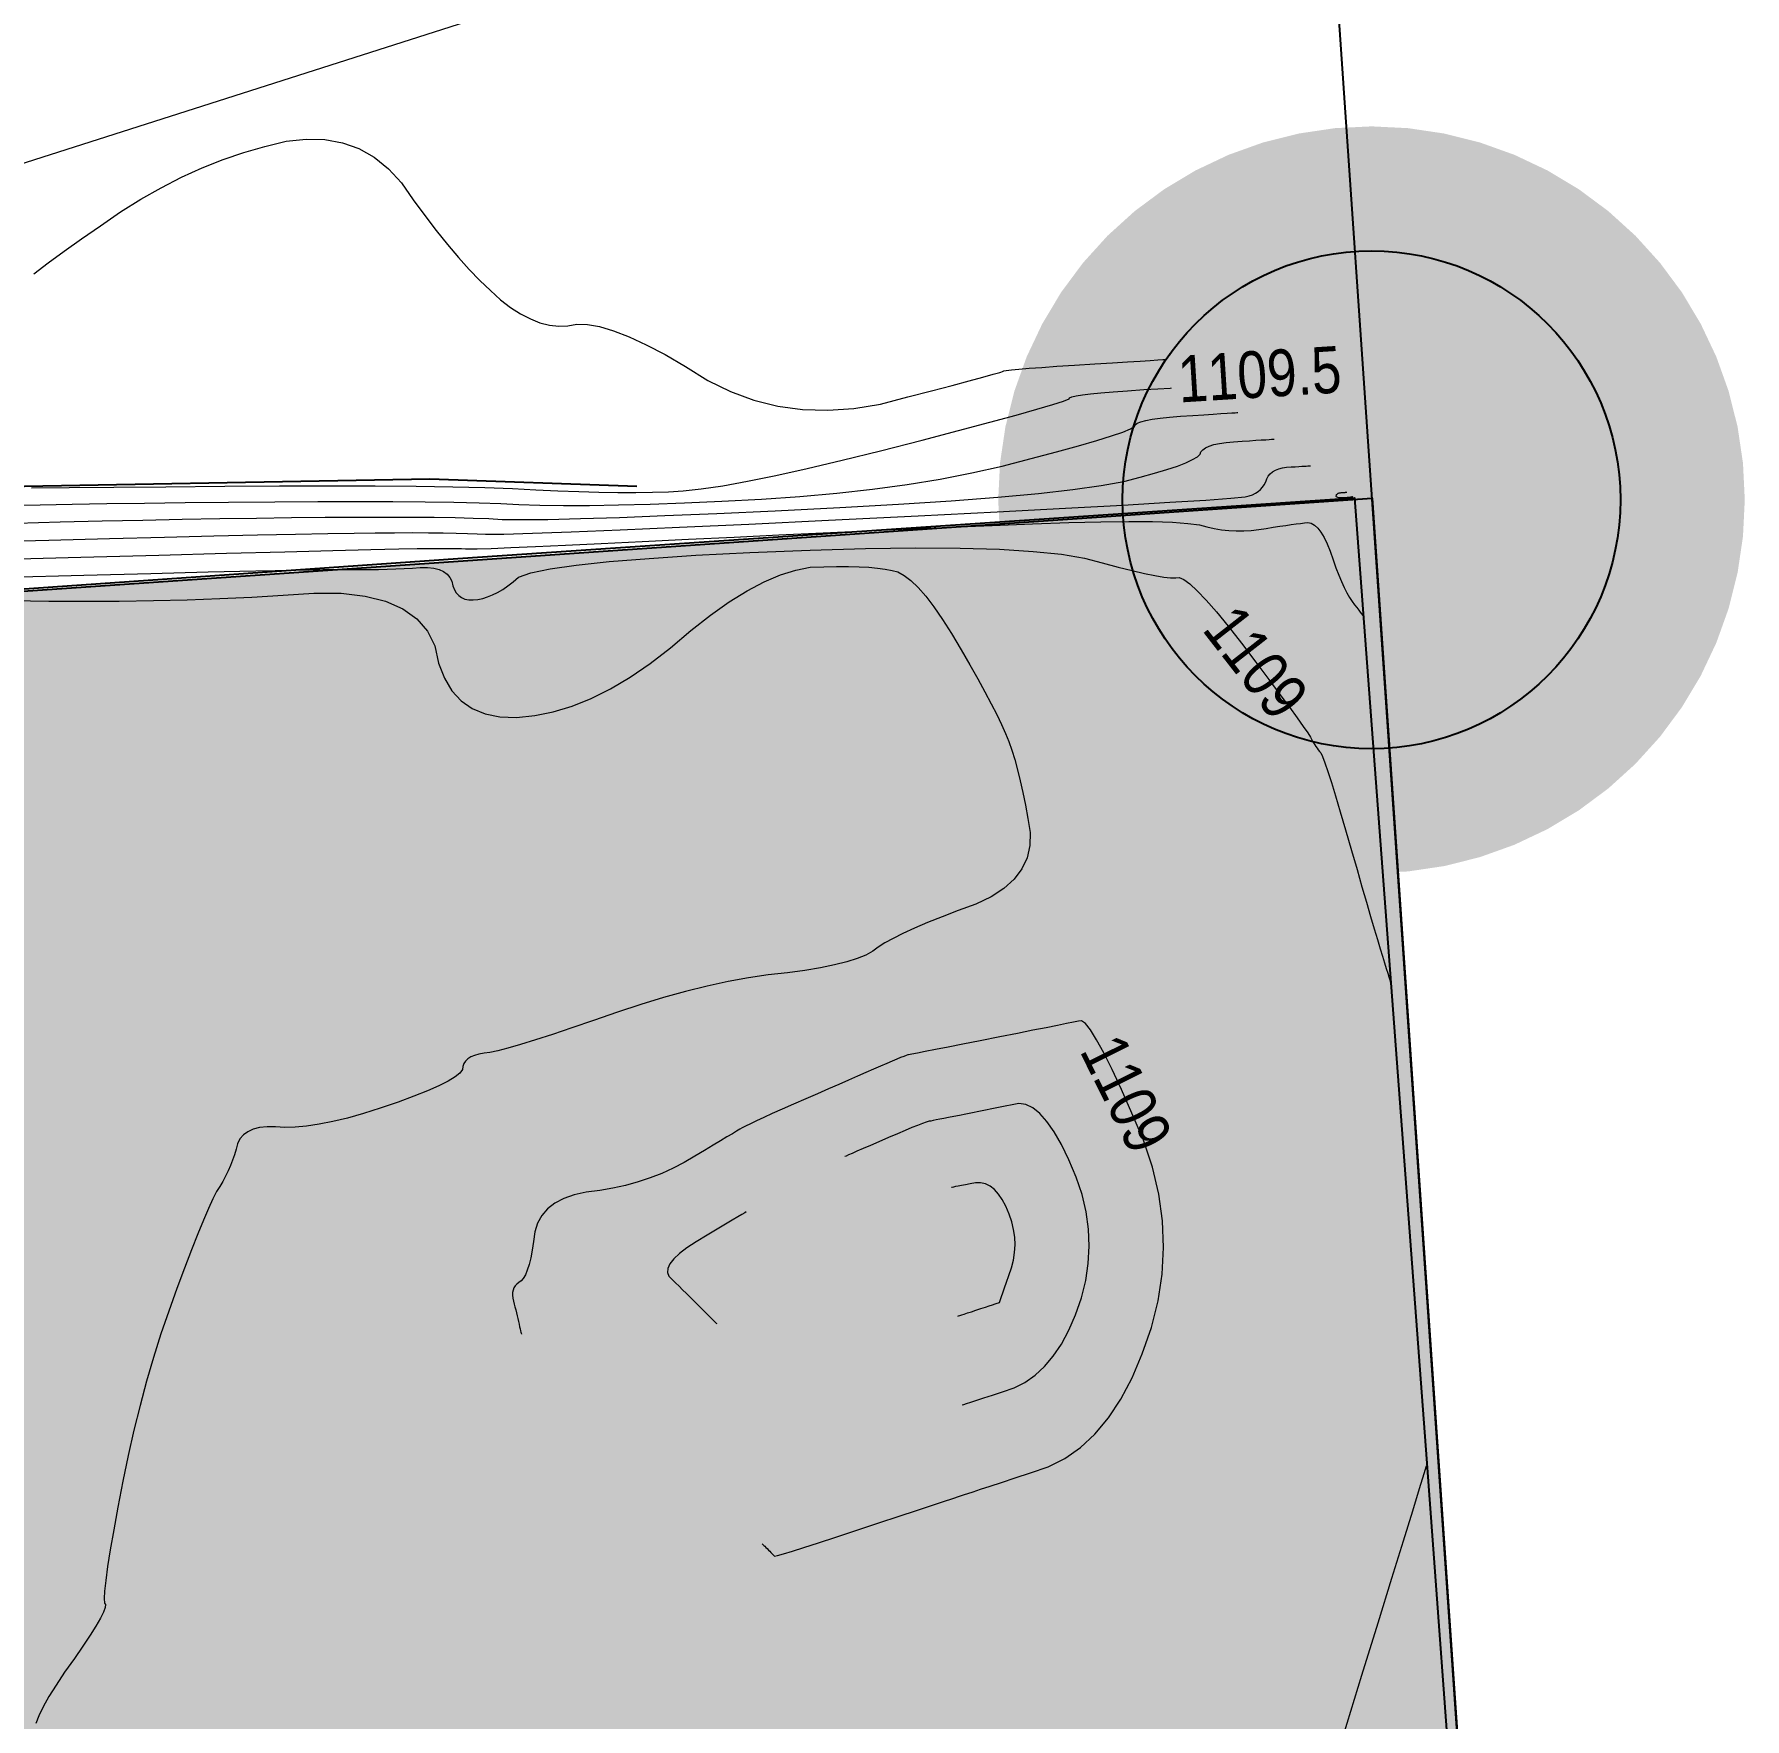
# Model space of a CAD drawing. Extents: x -19176 to -17597, y 5652440 to 5654285.
# Drawn here: x -18145.49 to -18117.99, y 5653003.27 to 5653030.33 of the extents above; entities that cross this region are included whole.
import ezdxf

# ---------------------------------------------------------------- set-up
doc = ezdxf.new("R2010")
doc.units = 0
doc.header["$LTSCALE"] = 5
for name, color, linetype in [('AS-FENCE-DASH', 48, 'foc-FENCE-DASH'), ('AS-ROADS', 254, 'Continuous'), ('L-MON', 1, 'Continuous'), ('L-TITLEDB', 4, 'Continuous'), ('P-PROPOSED', 10, 'Continuous'), ('P-PROPOSED-H', 21, 'Continuous')]:
    doc.layers.add(name, color=color, linetype=linetype)
doc.layers.add('AS-GENERAL', color=48, linetype='Continuous', lineweight=18)
for name, color, linetype, lineweight, true_color in [('AS-STORM', 7, 'foc-STORM', 9, 0x29a300), ('C-TOPO-MAJR', 7, 'Continuous', 15, 0xd3aa5f), ('C-TOPO-MINR', 7, 'Continuous', 13, 0xe9d5af)]:
    doc.layers.add(name, color=color, linetype=linetype, lineweight=lineweight, true_color=true_color)
doc.layers.add('C-TOPO-MAJR-TEXT', color=7, linetype='Continuous', true_color=0x644b1b)
doc.styles.add('foc-LtypeFont', font='ARIALN.TTF', dxfattribs={"height": 7.35})
doc.styles.get("Standard").update_dxf_attribs({"font": 'ARIALN.TTF'})
doc.linetypes.add('foc-FENCE-DASH', pattern='A,0.5,-0.5,1,-0.5,1,-0.5,1,-0.5,1,-0.5,["X",foc-LtypeFont,S=0.2,R=0,X=-0.625,Y=-0.75],-0.5', length=7.5)
doc.linetypes.add('foc-STORM', pattern='A,10,-1,["ST",foc-LtypeFont,S=0.2,R=0,X=-0.5,Y=-0.75],-2.75', length=13.75)

# ---------------------------------------------------------------- blocks, each defined once
blk = doc.blocks.new('fdia')
at = {"color": 255, "const_width": 1}
blk.add_lwpolyline([(-0.5, 0, 1), (0.5, 0, 1)], format="xyb", close=True, dxfattribs=at)
blk = doc.blocks.new('Fdiaa')
blk.add_blockref('fdia', (0, 0))
blk = doc.blocks.new('fdib')
at = {"color": 1, "const_width": 1.6}
blk.add_lwpolyline([(-0.4, 0, 1), (0.4, 0, 1)], format="xyb", close=True, dxfattribs=at)
at = {"color": 1}
blk.add_circle((0, 0), 0.8, dxfattribs=at)
blk = doc.blocks.new('Fdibb')
blk.add_blockref('fdib', (0, 0))
blk = doc.blocks.new('fdicc')
for name in ['Fdibb', 'Fdiaa']:
    blk.add_blockref(name, (0, 0))
blk = doc.blocks.new('FDI')
blk.add_blockref('fdicc', (0, 0))

msp = doc.modelspace()

# ---------------------------------------------------------------- hatches: boundary and pattern name
at = {"layer": 'P-PROPOSED-H'}
h = msp.add_hatch(color=256, dxfattribs=at)
h.dxf.hatch_style = 1
h.paths.add_polyline_path([(-18151.85, 5652990.886), (-18153.911, 5653020.815), (-18123.982, 5653022.876), (-18121.921, 5652992.947)])

# ---------------------------------------------------------------- linework, layer by layer
at = {"layer": 'AS-FENCE-DASH', "flags": 128}
msp.add_lwpolyline([(-18152.776, 5653002.675), (-18152.987, 5653005.397), (-18154.149, 5653020.827), (-18138.678, 5653021.908), (-18124.264, 5653022.882), (-18123.11, 5653007.444), (-18122.048, 5652993.07), (-18136.889, 5652991.885), (-18151.842, 5652990.718)], dxfattribs=at)
at = {"layer": 'AS-GENERAL', "const_width": 0.5, "flags": 128}
msp.add_lwpolyline([(-18125.451, 5653022.827), (-18124.264, 5653022.882)], dxfattribs=at)
at = {"layer": 'AS-ROADS', "flags": 128}
msp.add_lwpolyline([(-18173.716, 5653060.097), (-18171.888, 5653054.701), (-18170.318, 5653048.421), (-18168.056, 5653041.679), (-18165.734, 5653034.44), (-18164.684, 5653030.423), (-18163.302, 5653027.678), (-18160.501, 5653025.194), (-18157.639, 5653023.919), (-18154.329, 5653023.311), (-18146.831, 5653023.049), (-18139.129, 5653023.189), (-18135.801, 5653023.071)], dxfattribs=at)
at = {"layer": 'AS-STORM', "flags": 128}
msp.add_lwpolyline([(-18172.695, 5653062.825), (-18167.991, 5653021.129), (-18126.71, 5653034.315), (-18127.274, 5653041.219)], dxfattribs=at)
at = {"layer": 'C-TOPO-MAJR', "flags": 128}
for points in [[(-18145.529, 5653023.041), (-18144.925, 5653023.047), (-18144.207, 5653023.054), (-18143.372, 5653023.062), (-18142.423, 5653023.071), (-18141.545, 5653023.076), (-18140.74, 5653023.078), (-18140.007, 5653023.076), (-18139.347, 5653023.07), (-18138.758, 5653023.061), (-18138.242, 5653023.048), (-18137.798, 5653023.031), (-18137.426, 5653023.011), (-18137.071, 5653022.995), (-18136.733, 5653022.982), (-18136.412, 5653022.974), (-18136.107, 5653022.97), (-18135.819, 5653022.969), (-18135.548, 5653022.973), (-18135.294, 5653022.981), (-18135.057, 5653022.993), (-18134.765, 5653023.025), (-18134.42, 5653023.077), (-18134.021, 5653023.149), (-18133.568, 5653023.241), (-18133.061, 5653023.353), (-18132.5, 5653023.486), (-18131.885, 5653023.638), (-18131.216, 5653023.811), (-18130.63, 5653023.964), (-18130.126, 5653024.098), (-18129.706, 5653024.212), (-18129.369, 5653024.307), (-18129.114, 5653024.382), (-18128.943, 5653024.437), (-18128.854, 5653024.473), (-18128.848, 5653024.49), (-18128.81, 5653024.506), (-18128.741, 5653024.522), (-18128.639, 5653024.539), (-18128.506, 5653024.555), (-18128.341, 5653024.571), (-18128.143, 5653024.588), (-18127.914, 5653024.604), (-18127.654, 5653024.621), (-18127.425, 5653024.635), (-18127.229, 5653024.647), (-18127.065, 5653024.658), (-18126.933, 5653024.666), (-18126.834, 5653024.672), (-18126.767, 5653024.676), (-18126.732, 5653024.678), (-18126.73, 5653024.679), (-18126.728, 5653024.679), (-18126.726, 5653024.679), (-18126.725, 5653024.679), (-18126.724, 5653024.679), (-18126.723, 5653024.679), (-18126.722, 5653024.679), (-18126.722, 5653024.679), (-18126.722, 5653024.679)], [(-18145.918, 5653021.607), (-18144.688, 5653021.64), (-18143.613, 5653021.668), (-18142.692, 5653021.691), (-18141.924, 5653021.709), (-18141.31, 5653021.722), (-18140.85, 5653021.729), (-18140.544, 5653021.732), (-18140.391, 5653021.73), (-18140.242, 5653021.729), (-18140.096, 5653021.73), (-18139.952, 5653021.732), (-18139.812, 5653021.735), (-18139.675, 5653021.74), (-18139.54, 5653021.746), (-18139.409, 5653021.754), (-18139.281, 5653021.763), (-18139.167, 5653021.762), (-18139.066, 5653021.751), (-18138.98, 5653021.729), (-18138.908, 5653021.698), (-18138.849, 5653021.656), (-18138.805, 5653021.604), (-18138.775, 5653021.541), (-18138.758, 5653021.469), (-18138.734, 5653021.406), (-18138.703, 5653021.354), (-18138.664, 5653021.312), (-18138.617, 5653021.279), (-18138.563, 5653021.257), (-18138.501, 5653021.244), (-18138.432, 5653021.242), (-18138.356, 5653021.25), (-18138.278, 5653021.266), (-18138.199, 5653021.29), (-18138.119, 5653021.322), (-18138.038, 5653021.363), (-18137.955, 5653021.411), (-18137.872, 5653021.468), (-18137.787, 5653021.533), (-18137.701, 5653021.606), (-18137.504, 5653021.675), (-18137.196, 5653021.74), (-18136.777, 5653021.801), (-18136.246, 5653021.858), (-18135.604, 5653021.91), (-18134.851, 5653021.959), (-18133.987, 5653022.003), (-18133.012, 5653022.043), (-18132.123, 5653022.068), (-18131.32, 5653022.079), (-18130.604, 5653022.075), (-18129.974, 5653022.056), (-18129.431, 5653022.023), (-18128.974, 5653021.975), (-18128.603, 5653021.913), (-18128.319, 5653021.836), (-18128.064, 5653021.769), (-18127.838, 5653021.713), (-18127.64, 5653021.668), (-18127.472, 5653021.634), (-18127.332, 5653021.61), (-18127.221, 5653021.597), (-18127.139, 5653021.595), (-18127.086, 5653021.604), (-18127.01, 5653021.573), (-18126.912, 5653021.501), (-18126.792, 5653021.391), (-18126.648, 5653021.24), (-18126.483, 5653021.05), (-18126.294, 5653020.819), (-18126.084, 5653020.55), (-18125.85, 5653020.24), (-18125.644, 5653019.965), (-18125.465, 5653019.724), (-18125.312, 5653019.518), (-18125.187, 5653019.346), (-18125.089, 5653019.21), (-18125.018, 5653019.107), (-18124.974, 5653019.039), (-18124.957, 5653019.006), (-18124.94, 5653018.974), (-18124.922, 5653018.944), (-18124.904, 5653018.914), (-18124.885, 5653018.886), (-18124.867, 5653018.859), (-18124.848, 5653018.833), (-18124.828, 5653018.809), (-18124.808, 5653018.785), (-18124.779, 5653018.724), (-18124.741, 5653018.624), (-18124.693, 5653018.485), (-18124.636, 5653018.308), (-18124.569, 5653018.093), (-18124.493, 5653017.84), (-18124.408, 5653017.548), (-18124.313, 5653017.217), (-18124.225, 5653016.913), (-18124.145, 5653016.635), (-18124.072, 5653016.384), (-18124.006, 5653016.158), (-18123.947, 5653015.958), (-18123.896, 5653015.785), (-18123.851, 5653015.638), (-18123.814, 5653015.517), (-18123.782, 5653015.411), (-18123.754, 5653015.32), (-18123.731, 5653015.244), (-18123.713, 5653015.184), (-18123.699, 5653015.138), (-18123.69, 5653015.108), (-18123.685, 5653015.093), (-18123.685, 5653015.093)], [(-18133.788, 5653006.079), (-18133.788, 5653006.079), (-18133.785, 5653006.076), (-18133.779, 5653006.071), (-18133.771, 5653006.062), (-18133.76, 5653006.051), (-18133.745, 5653006.037), (-18133.728, 5653006.02), (-18133.708, 5653006), (-18133.686, 5653005.977), (-18133.665, 5653005.957), (-18133.647, 5653005.939), (-18133.631, 5653005.923), (-18133.618, 5653005.91), (-18133.607, 5653005.899), (-18133.598, 5653005.89), (-18133.591, 5653005.883), (-18133.587, 5653005.879), (-18133.537, 5653005.891), (-18133.442, 5653005.918), (-18133.3, 5653005.961), (-18133.114, 5653006.02), (-18132.881, 5653006.094), (-18132.603, 5653006.185), (-18132.28, 5653006.291), (-18131.911, 5653006.413), (-18131.585, 5653006.52), (-18131.304, 5653006.613), (-18131.066, 5653006.692), (-18130.871, 5653006.756), (-18130.721, 5653006.805), (-18130.614, 5653006.84), (-18130.551, 5653006.861), (-18130.532, 5653006.868), (-18130.48, 5653006.885), (-18130.394, 5653006.913), (-18130.276, 5653006.952), (-18130.124, 5653007.002), (-18129.94, 5653007.063), (-18129.722, 5653007.135), (-18129.471, 5653007.218), (-18129.188, 5653007.311), (-18128.921, 5653007.446), (-18128.671, 5653007.623), (-18128.438, 5653007.841), (-18128.222, 5653008.101), (-18128.023, 5653008.402), (-18127.841, 5653008.745), (-18127.676, 5653009.129), (-18127.527, 5653009.554), (-18127.421, 5653009.981), (-18127.356, 5653010.409), (-18127.333, 5653010.837), (-18127.352, 5653011.267), (-18127.412, 5653011.697), (-18127.514, 5653012.129), (-18127.658, 5653012.562), (-18127.844, 5653012.995), (-18128.012, 5653013.374), (-18128.163, 5653013.697), (-18128.296, 5653013.964), (-18128.412, 5653014.176), (-18128.51, 5653014.333), (-18128.591, 5653014.435), (-18128.655, 5653014.481), (-18128.701, 5653014.472), (-18128.78, 5653014.456), (-18128.894, 5653014.434), (-18129.041, 5653014.405), (-18129.221, 5653014.369), (-18129.436, 5653014.327), (-18129.684, 5653014.278), (-18129.966, 5653014.223), (-18130.281, 5653014.16), (-18130.559, 5653014.106), (-18130.799, 5653014.058), (-18131.001, 5653014.018), (-18131.165, 5653013.986), (-18131.292, 5653013.961), (-18131.381, 5653013.943), (-18131.432, 5653013.933), (-18131.446, 5653013.931), (-18131.471, 5653013.922), (-18131.509, 5653013.908), (-18131.56, 5653013.888), (-18131.622, 5653013.862), (-18131.697, 5653013.831), (-18131.784, 5653013.794), (-18131.884, 5653013.751), (-18131.995, 5653013.702), (-18132.118, 5653013.648), (-18132.252, 5653013.59), (-18132.396, 5653013.526), (-18132.552, 5653013.458), (-18132.719, 5653013.386), (-18132.896, 5653013.308), (-18133.085, 5653013.226), (-18133.285, 5653013.138), (-18133.464, 5653013.059), (-18133.623, 5653012.989), (-18133.761, 5653012.926), (-18133.878, 5653012.872), (-18133.975, 5653012.826), (-18134.052, 5653012.788), (-18134.108, 5653012.759), (-18134.143, 5653012.738), (-18134.196, 5653012.706), (-18134.265, 5653012.665), (-18134.352, 5653012.614), (-18134.455, 5653012.552), (-18134.576, 5653012.48), (-18134.713, 5653012.398), (-18134.867, 5653012.307), (-18135.039, 5653012.205), (-18135.216, 5653012.112), (-18135.398, 5653012.029), (-18135.587, 5653011.955), (-18135.781, 5653011.891), (-18135.981, 5653011.836), (-18136.187, 5653011.791), (-18136.398, 5653011.755), (-18136.615, 5653011.729), (-18136.808, 5653011.686), (-18136.975, 5653011.627), (-18137.118, 5653011.552), (-18137.236, 5653011.461), (-18137.329, 5653011.353), (-18137.398, 5653011.229), (-18137.442, 5653011.089), (-18137.461, 5653010.933), (-18137.482, 5653010.793), (-18137.506, 5653010.67), (-18137.532, 5653010.563), (-18137.561, 5653010.473), (-18137.592, 5653010.4), (-18137.625, 5653010.342), (-18137.661, 5653010.302), (-18137.699, 5653010.277), (-18137.731, 5653010.25), (-18137.757, 5653010.22), (-18137.777, 5653010.187), (-18137.79, 5653010.151), (-18137.797, 5653010.112), (-18137.798, 5653010.07), (-18137.793, 5653010.025), (-18137.782, 5653009.977), (-18137.771, 5653009.929), (-18137.76, 5653009.882), (-18137.748, 5653009.835), (-18137.737, 5653009.788), (-18137.726, 5653009.742), (-18137.715, 5653009.695), (-18137.705, 5653009.649), (-18137.694, 5653009.604), (-18137.684, 5653009.564), (-18137.676, 5653009.529), (-18137.669, 5653009.501), (-18137.664, 5653009.478), (-18137.66, 5653009.461), (-18137.657, 5653009.449), (-18137.656, 5653009.444), (-18137.656, 5653009.444)]]:
    msp.add_lwpolyline(points, dxfattribs=at)
at = {"layer": 'C-TOPO-MINR', "flags": 128}
for points in [[(-18145.493, 5653026.48), (-18145.26, 5653026.657), (-18145.003, 5653026.845), (-18144.725, 5653027.044), (-18144.424, 5653027.254), (-18144.1, 5653027.476), (-18143.775, 5653027.679), (-18143.447, 5653027.865), (-18143.118, 5653028.034), (-18142.786, 5653028.184), (-18142.452, 5653028.317), (-18142.116, 5653028.433), (-18141.778, 5653028.53), (-18141.438, 5653028.611), (-18141.117, 5653028.647), (-18140.815, 5653028.639), (-18140.531, 5653028.588), (-18140.267, 5653028.493), (-18140.021, 5653028.354), (-18139.793, 5653028.171), (-18139.585, 5653027.944), (-18139.395, 5653027.673), (-18139.209, 5653027.418), (-18139.025, 5653027.179), (-18138.845, 5653026.954), (-18138.668, 5653026.746), (-18138.494, 5653026.552), (-18138.323, 5653026.375), (-18138.155, 5653026.213), (-18137.991, 5653026.066), (-18137.829, 5653025.941), (-18137.669, 5653025.838), (-18137.512, 5653025.756), (-18137.358, 5653025.696), (-18137.206, 5653025.658), (-18137.057, 5653025.641), (-18136.911, 5653025.647), (-18136.767, 5653025.674), (-18136.596, 5653025.669), (-18136.399, 5653025.634), (-18136.176, 5653025.568), (-18135.926, 5653025.471), (-18135.65, 5653025.342), (-18135.347, 5653025.183), (-18135.017, 5653024.992), (-18134.662, 5653024.77), (-18134.296, 5653024.59), (-18133.919, 5653024.452), (-18133.533, 5653024.356), (-18133.136, 5653024.302), (-18132.729, 5653024.289), (-18132.312, 5653024.319), (-18131.884, 5653024.39), (-18131.446, 5653024.503), (-18131.063, 5653024.603), (-18130.734, 5653024.689), (-18130.46, 5653024.762), (-18130.24, 5653024.821), (-18130.075, 5653024.867), (-18129.964, 5653024.899), (-18129.908, 5653024.918), (-18129.906, 5653024.924), (-18129.863, 5653024.931), (-18129.781, 5653024.94), (-18129.658, 5653024.951), (-18129.495, 5653024.964), (-18129.292, 5653024.979), (-18129.048, 5653024.996), (-18128.764, 5653025.014), (-18128.44, 5653025.035), (-18128.156, 5653025.052), (-18127.913, 5653025.068), (-18127.711, 5653025.08), (-18127.549, 5653025.091), (-18127.427, 5653025.098), (-18127.346, 5653025.103), (-18127.305, 5653025.106), (-18127.305, 5653025.106)], [(-18145.858, 5653022.763), (-18145.391, 5653022.772), (-18144.878, 5653022.781), (-18144.319, 5653022.79), (-18143.713, 5653022.798), (-18143.061, 5653022.806), (-18142.362, 5653022.814), (-18141.617, 5653022.821), (-18140.928, 5653022.825), (-18140.296, 5653022.826), (-18139.721, 5653022.825), (-18139.203, 5653022.82), (-18138.741, 5653022.813), (-18138.336, 5653022.803), (-18137.987, 5653022.79), (-18137.695, 5653022.774), (-18137.36, 5653022.764), (-18136.982, 5653022.76), (-18136.56, 5653022.761), (-18136.094, 5653022.769), (-18135.585, 5653022.783), (-18135.033, 5653022.803), (-18134.437, 5653022.829), (-18133.797, 5653022.86), (-18133.18, 5653022.903), (-18132.584, 5653022.957), (-18132.01, 5653023.022), (-18131.457, 5653023.098), (-18130.926, 5653023.185), (-18130.417, 5653023.283), (-18129.93, 5653023.392), (-18129.464, 5653023.512), (-18129.055, 5653023.621), (-18128.704, 5653023.718), (-18128.409, 5653023.803), (-18128.171, 5653023.877), (-18127.991, 5653023.939), (-18127.867, 5653023.989), (-18127.8, 5653024.028), (-18127.79, 5653024.055), (-18127.757, 5653024.081), (-18127.7, 5653024.104), (-18127.62, 5653024.126), (-18127.516, 5653024.146), (-18127.388, 5653024.164), (-18127.237, 5653024.18), (-18127.062, 5653024.194), (-18126.863, 5653024.207), (-18126.689, 5653024.218), (-18126.539, 5653024.227), (-18126.414, 5653024.235), (-18126.313, 5653024.241), (-18126.236, 5653024.246), (-18126.183, 5653024.249), (-18126.155, 5653024.251), (-18126.151, 5653024.251), (-18126.148, 5653024.252), (-18126.145, 5653024.252), (-18126.143, 5653024.252), (-18126.141, 5653024.252), (-18126.14, 5653024.252), (-18126.139, 5653024.252), (-18126.138, 5653024.252), (-18126.138, 5653024.252)], [(-18145.765, 5653022.478), (-18145.067, 5653022.496), (-18144.392, 5653022.512), (-18143.739, 5653022.526), (-18143.109, 5653022.539), (-18142.501, 5653022.55), (-18141.915, 5653022.558), (-18141.352, 5653022.565), (-18140.811, 5653022.57), (-18140.311, 5653022.573), (-18139.853, 5653022.574), (-18139.435, 5653022.573), (-18139.059, 5653022.57), (-18138.723, 5653022.565), (-18138.429, 5653022.557), (-18138.177, 5653022.548), (-18137.965, 5653022.536), (-18137.649, 5653022.533), (-18137.23, 5653022.537), (-18136.707, 5653022.549), (-18136.081, 5653022.569), (-18135.351, 5653022.597), (-18134.517, 5653022.632), (-18133.579, 5653022.676), (-18132.538, 5653022.728), (-18131.594, 5653022.781), (-18130.747, 5653022.837), (-18129.998, 5653022.894), (-18129.346, 5653022.954), (-18128.792, 5653023.016), (-18128.335, 5653023.079), (-18127.975, 5653023.145), (-18127.712, 5653023.213), (-18127.481, 5653023.277), (-18127.281, 5653023.337), (-18127.112, 5653023.394), (-18126.974, 5653023.447), (-18126.867, 5653023.496), (-18126.791, 5653023.542), (-18126.746, 5653023.583), (-18126.733, 5653023.621), (-18126.704, 5653023.656), (-18126.66, 5653023.686), (-18126.6, 5653023.713), (-18126.525, 5653023.737), (-18126.435, 5653023.756), (-18126.33, 5653023.772), (-18126.209, 5653023.784), (-18126.073, 5653023.793), (-18125.953, 5653023.8), (-18125.85, 5653023.807), (-18125.763, 5653023.812), (-18125.692, 5653023.817), (-18125.638, 5653023.82), (-18125.6, 5653023.823), (-18125.578, 5653023.824), (-18125.573, 5653023.824), (-18125.568, 5653023.825), (-18125.564, 5653023.825), (-18125.561, 5653023.825), (-18125.559, 5653023.825), (-18125.557, 5653023.825), (-18125.555, 5653023.825), (-18125.555, 5653023.826), (-18125.555, 5653023.826)], [(-18146.318, 5653022.174), (-18145.252, 5653022.203), (-18144.277, 5653022.229), (-18143.393, 5653022.252), (-18142.6, 5653022.272), (-18141.899, 5653022.288), (-18141.289, 5653022.301), (-18140.77, 5653022.31), (-18140.342, 5653022.317), (-18140.005, 5653022.32), (-18139.694, 5653022.322), (-18139.409, 5653022.323), (-18139.149, 5653022.322), (-18138.915, 5653022.32), (-18138.706, 5653022.317), (-18138.523, 5653022.312), (-18138.366, 5653022.306), (-18138.234, 5653022.299), (-18137.938, 5653022.301), (-18137.479, 5653022.314), (-18136.855, 5653022.336), (-18136.068, 5653022.368), (-18135.116, 5653022.41), (-18134.001, 5653022.462), (-18132.722, 5653022.524), (-18131.278, 5653022.595), (-18130.008, 5653022.659), (-18128.911, 5653022.717), (-18127.987, 5653022.767), (-18127.236, 5653022.811), (-18126.657, 5653022.847), (-18126.252, 5653022.876), (-18126.02, 5653022.899), (-18125.961, 5653022.914), (-18125.907, 5653022.933), (-18125.858, 5653022.957), (-18125.815, 5653022.985), (-18125.776, 5653023.017), (-18125.743, 5653023.053), (-18125.715, 5653023.094), (-18125.693, 5653023.138), (-18125.675, 5653023.187), (-18125.651, 5653023.231), (-18125.619, 5653023.268), (-18125.581, 5653023.301), (-18125.535, 5653023.327), (-18125.483, 5653023.349), (-18125.423, 5653023.364), (-18125.356, 5653023.375), (-18125.283, 5653023.379), (-18125.217, 5653023.383), (-18125.16, 5653023.387), (-18125.112, 5653023.39), (-18125.072, 5653023.392), (-18125.04, 5653023.394), (-18125.016, 5653023.396), (-18125.001, 5653023.397), (-18124.994, 5653023.397), (-18124.989, 5653023.398), (-18124.984, 5653023.398), (-18124.979, 5653023.398), (-18124.976, 5653023.398), (-18124.973, 5653023.399), (-18124.972, 5653023.399), (-18124.971, 5653023.399), (-18124.971, 5653023.399)], [(-18124.293, 5653022.903), (-18124.293, 5653022.903), (-18124.293, 5653022.903), (-18124.294, 5653022.902), (-18124.296, 5653022.901), (-18124.298, 5653022.901), (-18124.301, 5653022.899), (-18124.305, 5653022.898), (-18124.309, 5653022.896), (-18124.313, 5653022.895), (-18124.321, 5653022.893), (-18124.332, 5653022.891), (-18124.346, 5653022.89), (-18124.364, 5653022.888), (-18124.385, 5653022.887), (-18124.409, 5653022.885), (-18124.436, 5653022.884), (-18124.466, 5653022.882), (-18124.493, 5653022.882), (-18124.515, 5653022.884), (-18124.532, 5653022.887), (-18124.546, 5653022.892), (-18124.555, 5653022.898), (-18124.56, 5653022.905), (-18124.56, 5653022.915), (-18124.556, 5653022.925), (-18124.552, 5653022.934), (-18124.546, 5653022.943), (-18124.539, 5653022.949), (-18124.532, 5653022.955), (-18124.523, 5653022.96), (-18124.514, 5653022.963), (-18124.504, 5653022.965), (-18124.492, 5653022.965), (-18124.481, 5653022.966), (-18124.471, 5653022.967), (-18124.461, 5653022.967), (-18124.451, 5653022.968), (-18124.442, 5653022.969), (-18124.433, 5653022.969), (-18124.424, 5653022.97), (-18124.416, 5653022.97), (-18124.409, 5653022.971), (-18124.403, 5653022.971), (-18124.398, 5653022.971), (-18124.393, 5653022.972), (-18124.39, 5653022.972), (-18124.388, 5653022.972), (-18124.387, 5653022.972), (-18124.387, 5653022.972)], [(-18146.151, 5653021.89), (-18144.739, 5653021.929), (-18143.486, 5653021.963), (-18142.394, 5653021.992), (-18141.461, 5653022.017), (-18140.689, 5653022.037), (-18140.076, 5653022.052), (-18139.624, 5653022.063), (-18139.332, 5653022.069), (-18139.199, 5653022.07), (-18139.077, 5653022.071), (-18138.965, 5653022.071), (-18138.863, 5653022.071), (-18138.771, 5653022.07), (-18138.689, 5653022.068), (-18138.617, 5653022.067), (-18138.555, 5653022.064), (-18138.503, 5653022.061), (-18138.365, 5653022.064), (-18138.14, 5653022.071), (-18137.828, 5653022.083), (-18137.43, 5653022.1), (-18136.945, 5653022.122), (-18136.373, 5653022.149), (-18135.715, 5653022.181), (-18134.97, 5653022.218), (-18134.237, 5653022.253), (-18133.516, 5653022.287), (-18132.807, 5653022.32), (-18132.11, 5653022.352), (-18131.425, 5653022.383), (-18130.752, 5653022.412), (-18130.091, 5653022.44), (-18129.442, 5653022.466), (-18128.859, 5653022.486), (-18128.343, 5653022.498), (-18127.893, 5653022.502), (-18127.51, 5653022.5), (-18127.193, 5653022.49), (-18126.942, 5653022.472), (-18126.758, 5653022.448), (-18126.64, 5653022.416), (-18126.522, 5653022.39), (-18126.403, 5653022.371), (-18126.284, 5653022.358), (-18126.165, 5653022.352), (-18126.045, 5653022.352), (-18125.925, 5653022.359), (-18125.804, 5653022.372), (-18125.683, 5653022.391), (-18125.57, 5653022.409), (-18125.466, 5653022.425), (-18125.37, 5653022.439), (-18125.282, 5653022.452), (-18125.203, 5653022.463), (-18125.132, 5653022.472), (-18125.069, 5653022.48), (-18125.015, 5653022.486), (-18124.961, 5653022.474), (-18124.908, 5653022.444), (-18124.856, 5653022.396), (-18124.805, 5653022.33), (-18124.755, 5653022.246), (-18124.706, 5653022.144), (-18124.658, 5653022.024), (-18124.61, 5653021.886), (-18124.563, 5653021.758), (-18124.518, 5653021.642), (-18124.473, 5653021.536), (-18124.429, 5653021.44), (-18124.386, 5653021.355), (-18124.344, 5653021.281), (-18124.303, 5653021.217), (-18124.263, 5653021.164), (-18124.228, 5653021.118), (-18124.198, 5653021.078), (-18124.173, 5653021.045), (-18124.152, 5653021.019), (-18124.137, 5653020.999), (-18124.127, 5653020.985), (-18124.122, 5653020.979), (-18124.122, 5653020.979)], [(-18145.839, 5653021.234), (-18145.254, 5653021.225), (-18144.681, 5653021.222), (-18144.119, 5653021.224), (-18143.569, 5653021.232), (-18143.031, 5653021.245), (-18142.504, 5653021.264), (-18141.989, 5653021.288), (-18141.485, 5653021.318), (-18140.993, 5653021.353), (-18140.554, 5653021.349), (-18140.169, 5653021.305), (-18139.838, 5653021.223), (-18139.56, 5653021.101), (-18139.336, 5653020.941), (-18139.166, 5653020.741), (-18139.049, 5653020.502), (-18138.986, 5653020.224), (-18138.894, 5653019.984), (-18138.773, 5653019.783), (-18138.624, 5653019.62), (-18138.445, 5653019.496), (-18138.238, 5653019.41), (-18138.001, 5653019.362), (-18137.736, 5653019.354), (-18137.442, 5653019.383), (-18137.144, 5653019.444), (-18136.841, 5653019.537), (-18136.534, 5653019.661), (-18136.222, 5653019.816), (-18135.906, 5653020.003), (-18135.586, 5653020.221), (-18135.261, 5653020.47), (-18134.932, 5653020.751), (-18134.616, 5653020.998), (-18134.314, 5653021.211), (-18134.026, 5653021.39), (-18133.752, 5653021.535), (-18133.492, 5653021.646), (-18133.245, 5653021.723), (-18133.012, 5653021.766), (-18132.793, 5653021.775), (-18132.589, 5653021.779), (-18132.401, 5653021.78), (-18132.229, 5653021.776), (-18132.073, 5653021.768), (-18131.932, 5653021.755), (-18131.807, 5653021.738), (-18131.698, 5653021.717), (-18131.604, 5653021.692), (-18131.503, 5653021.637), (-18131.395, 5653021.554), (-18131.279, 5653021.441), (-18131.155, 5653021.3), (-18131.025, 5653021.129), (-18130.886, 5653020.929), (-18130.741, 5653020.701), (-18130.587, 5653020.443), (-18130.447, 5653020.201), (-18130.32, 5653019.976), (-18130.205, 5653019.767), (-18130.103, 5653019.575), (-18130.014, 5653019.399), (-18129.937, 5653019.239), (-18129.874, 5653019.095), (-18129.823, 5653018.968), (-18129.774, 5653018.829), (-18129.727, 5653018.677), (-18129.682, 5653018.513), (-18129.638, 5653018.336), (-18129.596, 5653018.148), (-18129.556, 5653017.946), (-18129.518, 5653017.733), (-18129.481, 5653017.507), (-18129.484, 5653017.296), (-18129.528, 5653017.101), (-18129.612, 5653016.921), (-18129.736, 5653016.756), (-18129.901, 5653016.607), (-18130.105, 5653016.473), (-18130.35, 5653016.354), (-18130.635, 5653016.25), (-18130.895, 5653016.151), (-18131.13, 5653016.057), (-18131.339, 5653015.969), (-18131.523, 5653015.885), (-18131.682, 5653015.805), (-18131.816, 5653015.731), (-18131.924, 5653015.662), (-18132.007, 5653015.598), (-18132.119, 5653015.537), (-18132.258, 5653015.48), (-18132.426, 5653015.427), (-18132.622, 5653015.378), (-18132.846, 5653015.332), (-18133.098, 5653015.289), (-18133.378, 5653015.251), (-18133.687, 5653015.216), (-18134.005, 5653015.169), (-18134.332, 5653015.109), (-18134.67, 5653015.036), (-18135.016, 5653014.951), (-18135.372, 5653014.854), (-18135.738, 5653014.743), (-18136.113, 5653014.621), (-18136.498, 5653014.485), (-18136.846, 5653014.366), (-18137.157, 5653014.262), (-18137.432, 5653014.173), (-18137.67, 5653014.1), (-18137.872, 5653014.042), (-18138.037, 5653014), (-18138.165, 5653013.973), (-18138.257, 5653013.962), (-18138.338, 5653013.946), (-18138.408, 5653013.925), (-18138.468, 5653013.899), (-18138.516, 5653013.868), (-18138.555, 5653013.833), (-18138.582, 5653013.792), (-18138.599, 5653013.747), (-18138.605, 5653013.697), (-18138.646, 5653013.641), (-18138.723, 5653013.578), (-18138.835, 5653013.51), (-18138.982, 5653013.435), (-18139.165, 5653013.354), (-18139.383, 5653013.267), (-18139.636, 5653013.174), (-18139.924, 5653013.075), (-18140.196, 5653012.99), (-18140.45, 5653012.918), (-18140.686, 5653012.861), (-18140.906, 5653012.817), (-18141.108, 5653012.786), (-18141.292, 5653012.77), (-18141.46, 5653012.767), (-18141.61, 5653012.779), (-18141.745, 5653012.777), (-18141.863, 5653012.763), (-18141.966, 5653012.737), (-18142.053, 5653012.697), (-18142.124, 5653012.646), (-18142.18, 5653012.581), (-18142.219, 5653012.505), (-18142.243, 5653012.415), (-18142.27, 5653012.327), (-18142.3, 5653012.239), (-18142.334, 5653012.153), (-18142.371, 5653012.067), (-18142.412, 5653011.983), (-18142.456, 5653011.899), (-18142.504, 5653011.817), (-18142.555, 5653011.735), (-18142.615, 5653011.618), (-18142.687, 5653011.466), (-18142.768, 5653011.279), (-18142.859, 5653011.057), (-18142.96, 5653010.8), (-18143.072, 5653010.507), (-18143.193, 5653010.18), (-18143.325, 5653009.817), (-18143.45, 5653009.448), (-18143.568, 5653009.071), (-18143.68, 5653008.688), (-18143.786, 5653008.298), (-18143.884, 5653007.9), (-18143.977, 5653007.496), (-18144.062, 5653007.085), (-18144.141, 5653006.668), (-18144.208, 5653006.299), (-18144.264, 5653005.98), (-18144.307, 5653005.71), (-18144.338, 5653005.489), (-18144.357, 5653005.318), (-18144.364, 5653005.196), (-18144.359, 5653005.123), (-18144.342, 5653005.1), (-18144.347, 5653005.052), (-18144.374, 5653004.978), (-18144.424, 5653004.88), (-18144.495, 5653004.756), (-18144.588, 5653004.608), (-18144.703, 5653004.434), (-18144.84, 5653004.236), (-18144.999, 5653004.012), (-18145.136, 5653003.808), (-18145.251, 5653003.624), (-18145.343, 5653003.459), (-18145.413, 5653003.314), (-18145.461, 5653003.188)], [(-18130.57, 5653008.307), (-18130.57, 5653008.307), (-18130.546, 5653008.315), (-18130.5, 5653008.33), (-18130.431, 5653008.353), (-18130.338, 5653008.383), (-18130.222, 5653008.421), (-18130.083, 5653008.467), (-18129.921, 5653008.521), (-18129.736, 5653008.582), (-18129.562, 5653008.67), (-18129.399, 5653008.784), (-18129.247, 5653008.925), (-18129.107, 5653009.093), (-18128.977, 5653009.287), (-18128.859, 5653009.508), (-18128.751, 5653009.756), (-18128.655, 5653010.031), (-18128.586, 5653010.306), (-18128.544, 5653010.581), (-18128.528, 5653010.857), (-18128.54, 5653011.134), (-18128.579, 5653011.412), (-18128.644, 5653011.69), (-18128.737, 5653011.969), (-18128.856, 5653012.248), (-18128.975, 5653012.49), (-18129.092, 5653012.694), (-18129.208, 5653012.86), (-18129.323, 5653012.989), (-18129.436, 5653013.08), (-18129.548, 5653013.134), (-18129.659, 5653013.15), (-18129.769, 5653013.128), (-18129.878, 5653013.106), (-18129.986, 5653013.085), (-18130.093, 5653013.064), (-18130.199, 5653013.043), (-18130.304, 5653013.022), (-18130.408, 5653013.002), (-18130.512, 5653012.981), (-18130.614, 5653012.961), (-18130.707, 5653012.943), (-18130.791, 5653012.926), (-18130.866, 5653012.912), (-18130.931, 5653012.899), (-18130.988, 5653012.887), (-18131.036, 5653012.878), (-18131.074, 5653012.87), (-18131.104, 5653012.865), (-18131.149, 5653012.851), (-18131.21, 5653012.83), (-18131.287, 5653012.8), (-18131.38, 5653012.763), (-18131.489, 5653012.718), (-18131.613, 5653012.666), (-18131.754, 5653012.605), (-18131.91, 5653012.537), (-18132.047, 5653012.477), (-18132.164, 5653012.426), (-18132.262, 5653012.383), (-18132.34, 5653012.349), (-18132.398, 5653012.324), (-18132.437, 5653012.307), (-18132.457, 5653012.298), (-18132.457, 5653012.298)], [(-18130.641, 5653009.735), (-18130.641, 5653009.735), (-18130.63, 5653009.738), (-18130.61, 5653009.745), (-18130.579, 5653009.755), (-18130.538, 5653009.769), (-18130.486, 5653009.786), (-18130.424, 5653009.806), (-18130.352, 5653009.83), (-18130.27, 5653009.857), (-18130.198, 5653009.881), (-18130.136, 5653009.902), (-18130.083, 5653009.919), (-18130.041, 5653009.933), (-18130.01, 5653009.943), (-18129.988, 5653009.951), (-18129.976, 5653009.954), (-18129.974, 5653009.955), (-18129.968, 5653009.971), (-18129.956, 5653010.002), (-18129.939, 5653010.048), (-18129.917, 5653010.11), (-18129.89, 5653010.187), (-18129.857, 5653010.279), (-18129.82, 5653010.386), (-18129.777, 5653010.509), (-18129.747, 5653010.632), (-18129.728, 5653010.755), (-18129.721, 5653010.878), (-18129.727, 5653011.002), (-18129.744, 5653011.126), (-18129.774, 5653011.251), (-18129.815, 5653011.375), (-18129.869, 5653011.5), (-18129.926, 5653011.608), (-18129.988, 5653011.697), (-18130.054, 5653011.769), (-18130.123, 5653011.823), (-18130.197, 5653011.859), (-18130.275, 5653011.878), (-18130.357, 5653011.879), (-18130.443, 5653011.862), (-18130.518, 5653011.847), (-18130.583, 5653011.834), (-18130.636, 5653011.823), (-18130.679, 5653011.815), (-18130.712, 5653011.809), (-18130.733, 5653011.804), (-18130.744, 5653011.802), (-18130.744, 5653011.802)], [(-18134.045, 5653011.408), (-18134.045, 5653011.408), (-18134.067, 5653011.395), (-18134.112, 5653011.369), (-18134.178, 5653011.329), (-18134.267, 5653011.276), (-18134.378, 5653011.21), (-18134.512, 5653011.13), (-18134.668, 5653011.037), (-18134.845, 5653010.931), (-18134.995, 5653010.832), (-18135.115, 5653010.74), (-18135.206, 5653010.654), (-18135.269, 5653010.575), (-18135.303, 5653010.502), (-18135.308, 5653010.437), (-18135.284, 5653010.378), (-18135.232, 5653010.326), (-18135.178, 5653010.272), (-18135.122, 5653010.216), (-18135.064, 5653010.159), (-18135.005, 5653010.099), (-18134.943, 5653010.039), (-18134.881, 5653009.976), (-18134.816, 5653009.912), (-18134.75, 5653009.846), (-18134.692, 5653009.788), (-18134.642, 5653009.739), (-18134.6, 5653009.698), (-18134.567, 5653009.665), (-18134.542, 5653009.64), (-18134.526, 5653009.623), (-18134.517, 5653009.615), (-18134.517, 5653009.615)], [(-18124.443, 5653003.004), (-18124.146, 5653003.965), (-18123.887, 5653004.806), (-18123.664, 5653005.526), (-18123.479, 5653006.127), (-18123.33, 5653006.607), (-18123.219, 5653006.968), (-18123.145, 5653007.208), (-18123.108, 5653007.328), (-18123.108, 5653007.328)]]:
    msp.add_lwpolyline(points, dxfattribs=at)
at = {"layer": 'L-TITLEDB'}
msp.add_line((-18121.921, 5652992.947), (-18132.348, 5653144.389), dxfattribs=at)
msp.add_line((-18121.921, 5652992.947), (-18132.348, 5653144.389), dxfattribs=at)
at = {"layer": 'P-PROPOSED'}
msp.add_lwpolyline([(-18151.85, 5652990.886), (-18153.911, 5653020.815), (-18123.982, 5653022.876), (-18121.921, 5652992.947)], close=True, dxfattribs=at)

# ---------------------------------------------------------------- texts
at = {"layer": 'C-TOPO-MAJR-TEXT', "char_height": 0.75, "attachment_point": 5, "bg_fill": 1, "box_fill_scale": 1.15, "bg_fill_color": 21, "bg_fill_transparency": 0}
for insert, rotation in [((-18125.85, 5653020.24, 1109), 307.9847), ((-18127.934, 5653013.308, 1109), 296.47)]:
    msp.add_mtext('1109', dxfattribs=dict(at, insert=insert, rotation=rotation))

# ---------------------------------------------------------------- next in the draw order: texts
at = {"layer": 'C-TOPO-MAJR-TEXT', "insert": (-18125.791, 5653024.865, 1109.5), "char_height": 0.75, "attachment_point": 5, "rotation": 3.5946, "bg_fill": 3, "box_fill_scale": 1.15, "bg_fill_color": 256, "bg_fill_true_color": 256, "bg_fill_transparency": 0}
msp.add_mtext('1109.5', dxfattribs=at)

# ---------------------------------------------------------------- next in the draw order: block references
at = {"layer": 'L-MON', "xscale": 5, "yscale": 5, "zscale": 5}
msp.add_blockref('FDI', (-18123.992, 5653022.851), dxfattribs=at)

doc.saveas('drawing.dxf')
